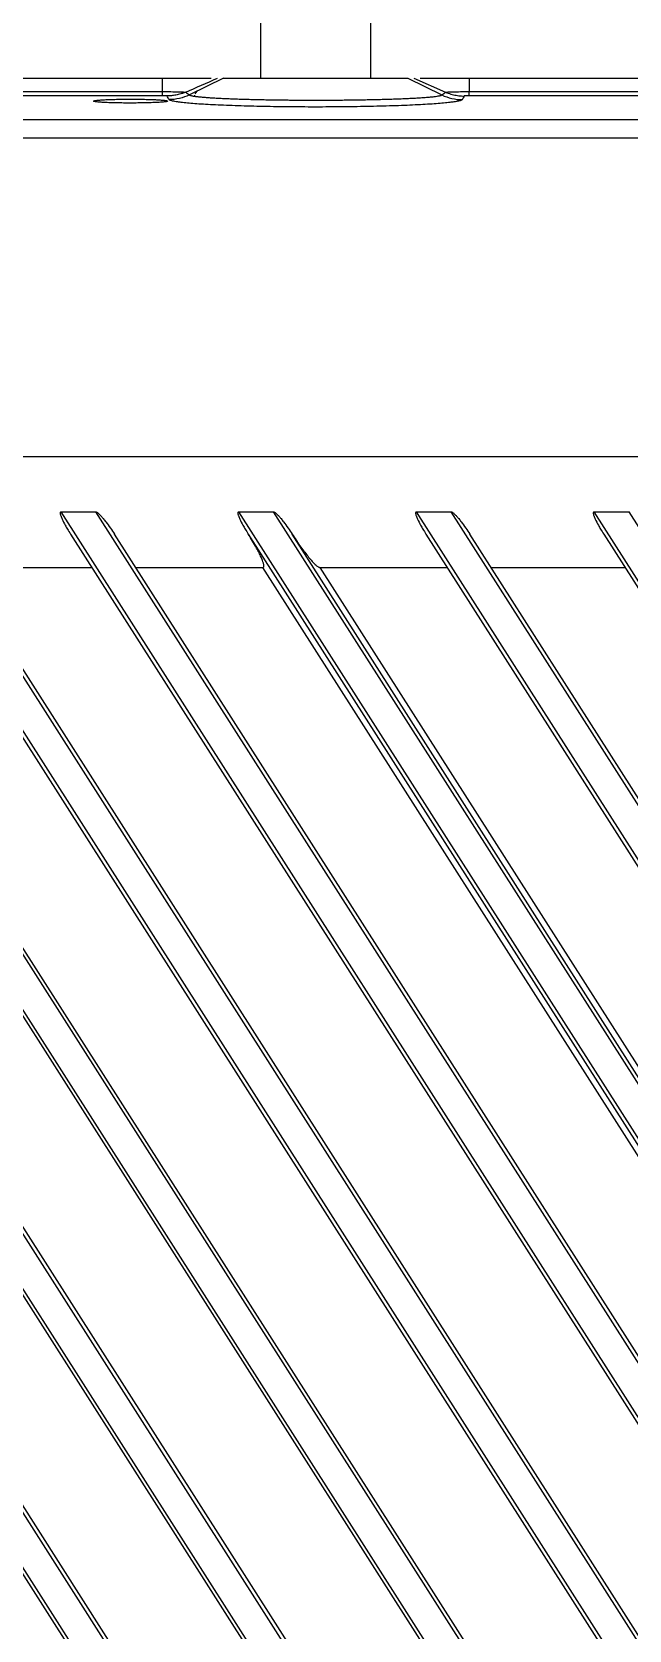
# Model space of a CAD drawing. Header units: millimetres. Extents: x 620 to 19791, y 2539 to 6969.
# Drawn here: x 17386.6 to 17418.9, y 5402.7 to 5489.1 of the extents above; entities that cross this region are included whole.
import ezdxf

# ---------------------------------------------------------------- set-up
doc = ezdxf.new("R2010")
doc.units = ezdxf.units.MM

# ---------------------------------------------------------------- blocks, each defined once
blk = doc.blocks.new('tugj')
at = {"color": 7, "linetype": 'Continuous', "lineweight": 25}
for p, q in [((12677.568, 5159.616), (12677.568, 5156.616)), ((12683.518, 5156.616), (12683.518, 5159.616)), ((12628.684, 5156.616), (12672.25, 5156.616)), ((12672.25, 5156.616), (12672.25, 5155.89)), ((12685.524, 5156.616), (12687.368, 5155.711)), ((12685.847, 5156.616), (12687.568, 5155.861)), ((12688.836, 5156.616), (12688.836, 5155.89)), ((12688.836, 5156.616), (12732.402, 5156.616)), ((12628.684, 5155.89), (12672.25, 5155.89)), ((12672.25, 5155.666), (12628.684, 5155.666)), ((12674, 5155.703), (12673.992, 5155.634)), ((12674.125, 5155.911), (12674.008, 5155.776)), ((12688.836, 5155.666), (12688.836, 5155.89)), ((12688.836, 5155.89), (12732.402, 5155.89)), ((12732.412, 5155.666), (12688.836, 5155.666)), ((12629.138, 5154.379), (12731.947, 5154.379)), ((12729.956, 5153.38), (12631.129, 5153.38)), ((12652.78, 5136.161), (12726.711, 5136.161)), ((12657.168, 5133.159), (12752.334, 4983.776)), ((12752.333, 4986.753), (12659.063, 5133.16)), ((12666.768, 5133.161), (12668.666, 5133.161)), ((12666.768, 5133.161), (12752.333, 4998.851)), ((12752.333, 5001.829), (12668.666, 5133.161)), ((12676.373, 5133.161), (12678.27, 5133.161)), ((12676.373, 5133.161), (12752.333, 5013.926)), ((12752.333, 5016.904), (12678.27, 5133.161)), ((12685.977, 5133.161), (12687.874, 5133.161)), ((12685.977, 5133.161), (12752.333, 5029.002)), ((12752.333, 5031.98), (12687.874, 5133.161)), ((12695.581, 5133.161), (12697.478, 5133.161)), ((12695.581, 5133.161), (12752.333, 5044.077)), ((12752.333, 5047.055), (12697.478, 5133.161)), ((12752.333, 4968.7), (12648.169, 5132.206)), ((12649.824, 5132.585), (12752.333, 4971.678)), ((12752.502, 4971.785), (12650.88, 5131.3)), ((12657.692, 5131.96), (12752.165, 4983.668)), ((12752.502, 4986.861), (12660.063, 5131.961)), ((12667.296, 5131.961), (12752.165, 4998.743)), ((12752.502, 5001.936), (12669.667, 5131.961)), ((12676.9, 5131.961), (12752.165, 5013.819)), ((12752.502, 5017.012), (12679.271, 5131.961)), ((12686.504, 5131.961), (12752.165, 5028.894)), ((12752.502, 5032.087), (12688.875, 5131.961)), ((12696.108, 5131.961), (12752.165, 5043.97)), ((12648.843, 5130.775), (12752.165, 4968.593)), ((12661.21, 5130.161), (12668.443, 5130.161)), ((12670.814, 5130.161), (12677.691, 5130.161)), ((12751.911, 5013.658), (12677.691, 5130.161)), ((12680.774, 5130.161), (12687.651, 5130.161)), ((12680.774, 5130.161), (12752.755, 5017.173)), ((12690.022, 5130.161), (12697.255, 5130.161)), ((12752.333, 4953.625), (12641.169, 5128.118)), ((12752.333, 4956.603), (12642.775, 5128.574)), ((12752.502, 4956.71), (12643.411, 5127.949)), ((12641.95, 5126.52), (12752.165, 4953.517)), ((12752.333, 4941.527), (12637.58, 5121.653)), ((12752.333, 4938.549), (12637.236, 5119.216)), ((12752.502, 4941.635), (12638.946, 5119.882)), ((12638.646, 5116.63), (12752.165, 4938.442))]:
    blk.add_line(p, q, dxfattribs=at)
at = {"color": 7, "linetype": 'Continuous', "lineweight": 25, "flags": 128}
blk.add_lwpolyline([(12675.562, 5156.615), (12674.64, 5156.163), (12673.717, 5155.711)], dxfattribs=at)
at = {"color": 7, "linetype": 'Continuous', "lineweight": 25}
for points, knots in [([(12672.25, 5156.616), (12672.618, 5156.616), (12673.36, 5156.616), (12674.326, 5156.616), (12674.708, 5156.616), (12674.888, 5156.616)], [0, 0, 0, 0, 0.340806, 0.687639, 1, 1, 1, 1]), ([(12673.517, 5155.861), (12673.517, 5155.861), (12673.517, 5155.861), (12673.517, 5155.861), (12674.091, 5156.112), (12674.665, 5156.364), (12675.238, 5156.616)], [0.163738, 0.163738, 0.163738, 0.163738, 0.1637428, 0.1637428, 0.1637428, 0.8362552, 0.8362552, 0.8362552, 0.8362552]), ([(12675.562, 5156.616), (12675.57, 5156.616), (12675.585, 5156.616), (12675.622, 5156.616), (12675.669, 5156.616), (12675.727, 5156.616), (12675.796, 5156.616), (12675.875, 5156.616), (12675.964, 5156.616), (12676.163, 5156.616), (12676.531, 5156.616), (12677.16, 5156.616), (12677.901, 5156.616), (12678.731, 5156.616), (12679.622, 5156.616), (12680.543, 5156.616), (12681.463, 5156.616), (12682.354, 5156.616), (12683.185, 5156.616), (12683.925, 5156.616), (12684.554, 5156.616), (12684.947, 5156.616), (12685.178, 5156.616), (12685.307, 5156.616), (12685.408, 5156.616), (12685.483, 5156.616), (12685.51, 5156.616), (12685.524, 5156.616)], [0, 0, 0, 0, 0.01591, 0.031713, 0.047441, 0.063132, 0.078819, 0.094538, 0.110325, 0.126213, 0.189033, 0.251474, 0.313626, 0.375905, 0.437978, 0.500008, 0.562038, 0.624112, 0.686355, 0.748542, 0.810947, 0.873803, 0.89916, 0.924314, 0.949409, 0.97459, 1, 1, 1, 1]), ([(12686.197, 5156.616), (12686.385, 5156.616), (12686.777, 5156.616), (12687.746, 5156.616), (12688.478, 5156.616), (12688.836, 5156.616)], [0, 0, 0, 0, 0.3214112, 0.6681542, 1, 1, 1, 1]), ([(12668.543, 5155.377), (12668.544, 5155.379), (12668.545, 5155.384), (12668.558, 5155.391), (12668.579, 5155.398), (12668.609, 5155.404), (12668.648, 5155.411), (12668.725, 5155.422), (12668.87, 5155.436), (12669.118, 5155.452), (12669.42, 5155.465), (12669.766, 5155.474), (12670.142, 5155.48), (12670.534, 5155.482), (12670.927, 5155.481), (12671.304, 5155.475), (12671.653, 5155.465), (12671.958, 5155.452), (12672.211, 5155.436), (12672.378, 5155.42), (12672.479, 5155.405), (12672.533, 5155.391), (12672.539, 5155.382), (12672.543, 5155.377)], [0, 0, 0, 0, 0.0213462, 0.0424102, 0.0632826, 0.0840565, 0.1048264, 0.1256868, 0.1880003, 0.2500885, 0.3118547, 0.3739105, 0.4364097, 0.4987561, 0.56095, 0.6235213, 0.6858817, 0.7479967, 0.8106315, 0.8737037, 0.9154607, 0.9573041, 1, 1, 1, 1]), ([(12672.25, 5155.89), (12672.568, 5155.891), (12672.886, 5155.887), (12673.35, 5155.877), (12673.496, 5155.869), (12673.517, 5155.861)], [0, 0, 0, 0, 0.5, 0.5, 1, 1, 1, 1]), ([(12672.516, 5155.651), (12672.515, 5155.652), (12672.514, 5155.654), (12672.5, 5155.656), (12672.478, 5155.659), (12672.436, 5155.662), (12672.375, 5155.664), (12672.304, 5155.666), (12672.268, 5155.666), (12672.25, 5155.666)], [0, 0, 0, 0, 0.1078081, 0.2219044, 0.3504548, 0.4743438, 0.7426821, 0.8725613, 1, 1, 1, 1]), ([(12673.517, 5155.861), (12673.489, 5155.849), (12673.432, 5155.826), (12673.343, 5155.794), (12673.235, 5155.759), (12673.118, 5155.728), (12672.986, 5155.701), (12672.865, 5155.682), (12672.746, 5155.668), (12672.632, 5155.659), (12672.556, 5155.656), (12672.516, 5155.654)], [0, 0, 0, 0, 0.0888479, 0.1805235, 0.275427, 0.4199697, 0.5335283, 0.6673635, 0.7771577, 0.8839463, 1, 1, 1, 1]), ([(12672.621, 5155.456), (12672.601, 5155.489), (12672.562, 5155.554), (12672.531, 5155.619), (12672.516, 5155.651)], [0, 0, 0, 0, 0.510444, 1, 1, 1, 1]), ([(12688.464, 5155.456), (12688.46, 5155.451), (12688.452, 5155.441), (12688.428, 5155.427), (12688.395, 5155.413), (12688.353, 5155.399), (12688.302, 5155.385), (12688.241, 5155.372), (12688.171, 5155.358), (12688.092, 5155.344), (12688.004, 5155.331), (12687.907, 5155.318), (12687.738, 5155.297), (12687.471, 5155.269), (12687.067, 5155.235), (12686.601, 5155.203), (12685.897, 5155.164), (12684.886, 5155.122), (12683.52, 5155.085), (12682.048, 5155.062), (12680.523, 5155.055), (12678.997, 5155.063), (12677.525, 5155.086), (12676.163, 5155.123), (12675.16, 5155.165), (12674.463, 5155.204), (12674.001, 5155.236), (12673.601, 5155.27), (12673.304, 5155.301), (12673.086, 5155.33), (12672.931, 5155.354), (12672.806, 5155.379), (12672.713, 5155.404), (12672.647, 5155.43), (12672.63, 5155.447), (12672.621, 5155.456)], [0, 0, 0, 0, 0.011264, 0.022472, 0.033637, 0.044773, 0.055893, 0.067011, 0.07814, 0.089294, 0.100487, 0.111731, 0.12304, 0.154298, 0.185461, 0.21707, 0.248645, 0.312499, 0.37544, 0.437876, 0.500787, 0.563732, 0.626429, 0.689425, 0.752866, 0.784285, 0.815755, 0.846801, 0.878018, 0.898519, 0.918843, 0.939072, 0.959287, 0.97957, 1, 1, 1, 1]), ([(12673.717, 5155.711), (12673.723, 5155.707), (12673.733, 5155.7), (12673.761, 5155.689), (12673.796, 5155.679), (12673.84, 5155.668), (12673.892, 5155.658), (12673.951, 5155.648), (12674.018, 5155.638), (12674.092, 5155.628), (12674.173, 5155.619), (12674.261, 5155.61), (12674.355, 5155.6), (12674.455, 5155.592), (12674.561, 5155.583), (12674.672, 5155.575), (12674.788, 5155.566), (12674.909, 5155.558), (12675.034, 5155.551), (12675.164, 5155.543), (12675.298, 5155.536), (12675.435, 5155.529), (12675.576, 5155.523), (12675.719, 5155.516), (12675.866, 5155.51), (12676.015, 5155.504), (12676.167, 5155.498), (12676.321, 5155.493), (12676.477, 5155.488), (12676.634, 5155.483), (12676.792, 5155.478), (12676.952, 5155.474), (12677.113, 5155.47), (12677.274, 5155.466), (12677.436, 5155.462), (12677.599, 5155.458), (12677.761, 5155.455), (12677.924, 5155.452), (12678.086, 5155.449), (12678.248, 5155.447), (12678.41, 5155.444), (12678.57, 5155.442), (12678.73, 5155.44), (12678.889, 5155.438), (12679.047, 5155.437), (12679.204, 5155.435), (12679.359, 5155.434), (12679.513, 5155.433), (12679.665, 5155.432), (12679.816, 5155.431), (12679.965, 5155.431), (12680.112, 5155.43), (12680.257, 5155.43), (12680.401, 5155.43), (12680.605, 5155.43), (12680.873, 5155.43), (12681.209, 5155.431), (12681.552, 5155.433), (12681.901, 5155.435), (12682.256, 5155.439), (12682.615, 5155.443), (12682.976, 5155.449), (12683.337, 5155.455), (12683.698, 5155.463), (12684.055, 5155.472), (12684.408, 5155.481), (12684.753, 5155.492), (12685.089, 5155.505), (12685.412, 5155.518), (12685.721, 5155.533), (12686.012, 5155.548), (12686.283, 5155.565), (12686.531, 5155.583), (12686.754, 5155.602), (12686.947, 5155.622), (12687.109, 5155.643), (12687.235, 5155.665), (12687.327, 5155.688), (12687.354, 5155.703), (12687.368, 5155.711)], [0, 0, 0, 0, 0.012025, 0.023957, 0.03579, 0.047522, 0.059152, 0.070683, 0.082114, 0.093445, 0.104674, 0.115804, 0.126834, 0.137764, 0.148595, 0.159327, 0.169959, 0.180493, 0.190928, 0.201261, 0.211495, 0.221631, 0.231667, 0.241605, 0.251444, 0.261182, 0.270821, 0.280361, 0.289801, 0.299141, 0.308381, 0.317521, 0.326562, 0.335503, 0.344344, 0.353085, 0.361725, 0.370266, 0.378705, 0.387045, 0.395284, 0.403422, 0.41146, 0.419396, 0.427232, 0.434968, 0.442602, 0.450135, 0.457567, 0.464898, 0.472128, 0.479257, 0.486285, 0.493211, 0.500036, 0.51585, 0.532106, 0.548801, 0.565937, 0.583511, 0.601524, 0.619974, 0.638861, 0.658184, 0.677943, 0.698136, 0.718762, 0.739822, 0.761314, 0.783238, 0.805594, 0.828382, 0.851601, 0.875253, 0.899338, 0.923858, 0.948814, 0.974211, 1, 1, 1, 1]), ([(12687.568, 5155.861), (12687.589, 5155.869), (12687.735, 5155.877), (12688.199, 5155.887), (12688.517, 5155.891), (12688.836, 5155.89)], [0, 0, 0, 0, 0.5, 0.5, 1, 1, 1, 1]), ([(12687.568, 5155.861), (12687.613, 5155.842), (12687.703, 5155.804), (12687.842, 5155.758), (12687.985, 5155.719), (12688.129, 5155.689), (12688.275, 5155.667), (12688.422, 5155.654), (12688.52, 5155.652), (12688.569, 5155.651)], [0, 0, 0, 0, 0.141921, 0.284548, 0.427649, 0.570985, 0.714314, 0.857398, 1, 1, 1, 1]), ([(12688.569, 5155.651), (12688.554, 5155.619), (12688.523, 5155.554), (12688.484, 5155.489), (12688.464, 5155.456)], [0, 0, 0, 0, 0.489877, 1, 1, 1, 1]), ([(12688.836, 5155.666), (12688.818, 5155.666), (12688.784, 5155.666), (12688.735, 5155.665), (12688.69, 5155.664), (12688.65, 5155.662), (12688.616, 5155.66), (12688.589, 5155.657), (12688.571, 5155.654), (12688.57, 5155.652), (12688.569, 5155.651)], [0, 0, 0, 0, 0.121929, 0.239706, 0.358033, 0.481549, 0.603716, 0.727855, 0.862238, 1, 1, 1, 1]), ([(12672.543, 5155.377), (12672.542, 5155.375), (12672.54, 5155.37), (12672.527, 5155.363), (12672.506, 5155.356), (12672.476, 5155.35), (12672.438, 5155.343), (12672.36, 5155.332), (12672.215, 5155.318), (12671.967, 5155.302), (12671.666, 5155.289), (12671.319, 5155.28), (12670.943, 5155.274), (12670.551, 5155.272), (12670.159, 5155.273), (12669.781, 5155.279), (12669.432, 5155.289), (12669.127, 5155.302), (12668.875, 5155.318), (12668.707, 5155.334), (12668.606, 5155.349), (12668.552, 5155.363), (12668.546, 5155.372), (12668.543, 5155.377)], [0, 0, 0, 0, 0.021346, 0.04241, 0.063283, 0.084056, 0.104826, 0.125687, 0.188, 0.250088, 0.311855, 0.37391, 0.43641, 0.498756, 0.56095, 0.623521, 0.685882, 0.747997, 0.810632, 0.873704, 0.915461, 0.957304, 1, 1, 1, 1]), ([(12666.768, 5133.161), (12666.76, 5133.156), (12666.746, 5133.148), (12666.732, 5133.128), (12666.731, 5133.103), (12666.735, 5133.068), (12666.746, 5133.02), (12666.777, 5132.919), (12666.859, 5132.723), (12666.984, 5132.484), (12667.139, 5132.212), (12667.238, 5132.053), (12667.296, 5131.961)], [0, 0, 0, 0, 0.019676, 0.036058, 0.051366, 0.073864, 0.114112, 0.160554, 0.308553, 0.584137, 0.758673, 1, 1, 1, 1]), ([(12668.666, 5133.161), (12668.676, 5133.16), (12668.696, 5133.159), (12668.726, 5133.147), (12668.754, 5133.13), (12668.785, 5133.101), (12668.829, 5133.055), (12668.887, 5132.996), (12668.973, 5132.911), (12669.079, 5132.788), (12669.243, 5132.576), (12669.446, 5132.298), (12669.594, 5132.072), (12669.667, 5131.961)], [0, 0, 0, 0, 0.018945, 0.038329, 0.0591, 0.081785, 0.118769, 0.178836, 0.238803, 0.346775, 0.486397, 0.748249, 1, 1, 1, 1]), ([(12676.373, 5133.161), (12676.365, 5133.156), (12676.35, 5133.148), (12676.337, 5133.128), (12676.335, 5133.103), (12676.339, 5133.068), (12676.35, 5133.02), (12676.381, 5132.919), (12676.463, 5132.723), (12676.588, 5132.484), (12676.743, 5132.212), (12676.842, 5132.053), (12676.9, 5131.961)], [0, 0, 0, 0, 0.019676, 0.0360578, 0.0513658, 0.0738645, 0.1141116, 0.1605537, 0.3085527, 0.5841371, 0.758673, 1, 1, 1, 1]), ([(12678.27, 5133.161), (12678.28, 5133.16), (12678.3, 5133.159), (12678.33, 5133.147), (12678.358, 5133.13), (12678.39, 5133.101), (12678.433, 5133.055), (12678.491, 5132.996), (12678.577, 5132.911), (12678.683, 5132.788), (12678.847, 5132.576), (12679.05, 5132.298), (12679.199, 5132.072), (12679.271, 5131.961)], [0, 0, 0, 0, 0.018945, 0.038329, 0.0591, 0.081785, 0.118769, 0.178836, 0.238803, 0.346775, 0.486398, 0.748249, 1, 1, 1, 1]), ([(12685.977, 5133.161), (12685.969, 5133.156), (12685.954, 5133.148), (12685.941, 5133.128), (12685.939, 5133.103), (12685.943, 5133.068), (12685.954, 5133.02), (12685.985, 5132.919), (12686.068, 5132.723), (12686.192, 5132.484), (12686.347, 5132.212), (12686.446, 5132.053), (12686.504, 5131.961)], [0, 0, 0, 0, 0.019676, 0.036058, 0.051366, 0.073864, 0.114112, 0.160554, 0.308553, 0.584137, 0.758673, 1, 1, 1, 1]), ([(12687.874, 5133.161), (12687.884, 5133.16), (12687.904, 5133.159), (12687.934, 5133.147), (12687.963, 5133.13), (12687.994, 5133.101), (12688.037, 5133.055), (12688.095, 5132.996), (12688.181, 5132.911), (12688.287, 5132.788), (12688.451, 5132.576), (12688.654, 5132.298), (12688.803, 5132.072), (12688.875, 5131.961)], [0, 0, 0, 0, 0.018945, 0.038329, 0.0591, 0.081785, 0.118769, 0.178836, 0.238803, 0.346775, 0.486397, 0.748249, 1, 1, 1, 1]), ([(12695.581, 5133.161), (12695.573, 5133.156), (12695.558, 5133.148), (12695.545, 5133.128), (12695.543, 5133.103), (12695.548, 5133.068), (12695.558, 5133.02), (12695.589, 5132.919), (12695.672, 5132.723), (12695.796, 5132.484), (12695.951, 5132.212), (12696.05, 5132.053), (12696.108, 5131.961)], [0, 0, 0, 0, 0.019676, 0.036058, 0.051366, 0.073864, 0.114112, 0.160554, 0.308553, 0.584137, 0.758673, 1, 1, 1, 1]), ([(12677.691, 5130.161), (12677.699, 5130.161), (12677.714, 5130.163), (12677.732, 5130.179), (12677.742, 5130.203), (12677.746, 5130.235), (12677.743, 5130.278), (12677.734, 5130.332), (12677.71, 5130.423), (12677.664, 5130.554), (12677.586, 5130.739), (12677.478, 5130.962), (12677.327, 5131.248), (12677.134, 5131.586), (12676.98, 5131.833), (12676.9, 5131.961)], [0, 0, 0, 0, 0.011124, 0.021482, 0.033583, 0.049115, 0.068905, 0.096905, 0.130641, 0.207347, 0.301404, 0.427295, 0.571574, 0.778286, 1, 1, 1, 1]), ([(12679.271, 5131.961), (12679.341, 5131.852), (12679.478, 5131.64), (12679.689, 5131.336), (12679.898, 5131.05), (12680.074, 5130.823), (12680.213, 5130.654), (12680.312, 5130.539), (12680.402, 5130.439), (12680.483, 5130.355), (12680.557, 5130.286), (12680.622, 5130.232), (12680.679, 5130.193), (12680.728, 5130.167), (12680.76, 5130.163), (12680.774, 5130.161)], [0, 0, 0, 0, 0.163489, 0.319979, 0.469578, 0.612411, 0.683353, 0.747095, 0.803675, 0.853149, 0.895599, 0.931156, 0.960047, 0.982697, 1, 1, 1, 1])]:
    blk.add_open_spline(points, degree=3, knots=knots, dxfattribs=at)
for points in [[(12672.25, 5155.89), (12672.25, 5155.759), (12672.25, 5155.682), (12672.25, 5155.666)], [(12673.717, 5155.711), (12673.38, 5155.546), (12672.996, 5155.456), (12672.621, 5155.456)], [(12673.517, 5155.861), (12673.58, 5155.811), (12673.647, 5155.761), (12673.717, 5155.711)], [(12687.368, 5155.711), (12687.438, 5155.761), (12687.505, 5155.811), (12687.568, 5155.861)], [(12687.368, 5155.711), (12687.704, 5155.546), (12688.088, 5155.456), (12688.464, 5155.456)]]:
    blk.add_open_spline(points, degree=3, dxfattribs=at)
blk = doc.blocks.new('*U204')
blk.add_blockref('tugj', (-12530.543, -4991.113))
blk = doc.blocks.new('*U205')
at = {"color": 0, "linetype": 'ByBlock', "lineweight": -2, "transparency": 16777216}
blk.add_blockref('*U204', (0, 1350), dxfattribs=at)

msp = doc.modelspace()

# ---------------------------------------------------------------- block references
msp.add_blockref('*U205', (17251.96016, 3971.06063))

doc.saveas('drawing.dxf')
